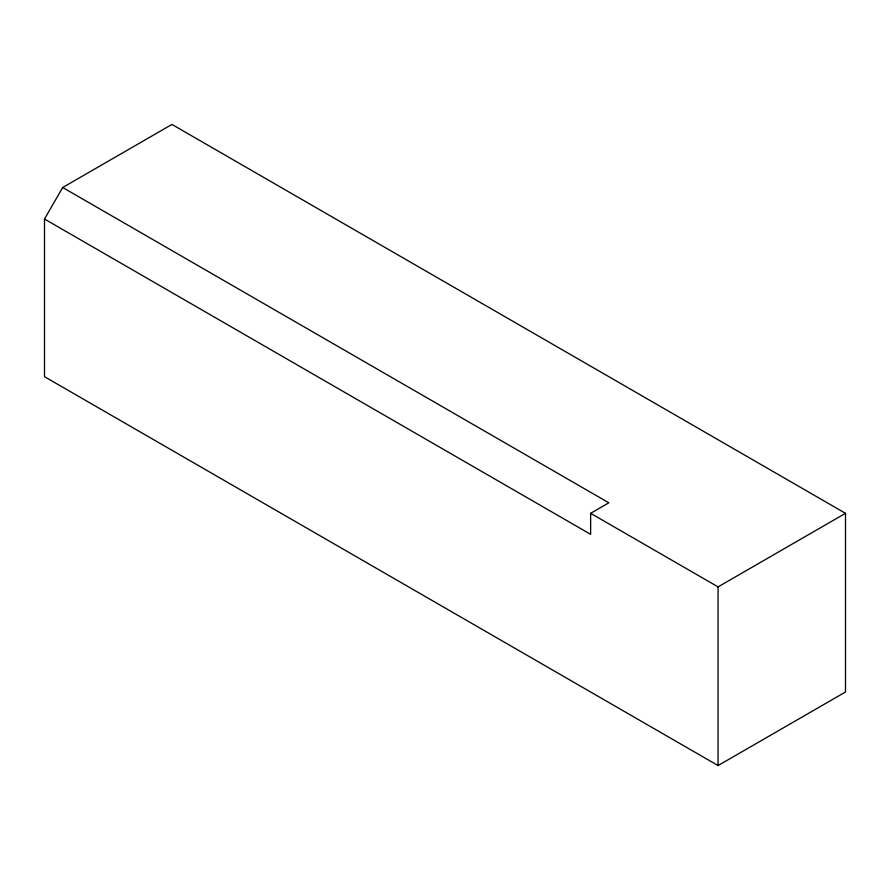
<?xml version="1.0" encoding="UTF-8"?>
<svg xmlns="http://www.w3.org/2000/svg" width="890" height="890" viewBox="0 0 890 890"><rect width="100%" height="100%" fill="white"/><g stroke="black" fill="none" stroke-linecap="round" stroke-linejoin="round"><path stroke-width="1.33" d="M44.5 219.029L62.701 187.501L171.937 124.433L845.5 513.319L845.5 691.997L718.063 765.567L44.5 376.681L44.5 219.029L590.637 534.334L590.637 513.319L608.838 502.805L62.701 187.501M590.637 513.319L718.063 586.888L845.5 513.319M718.063 586.888L718.063 765.567"/></g></svg>
